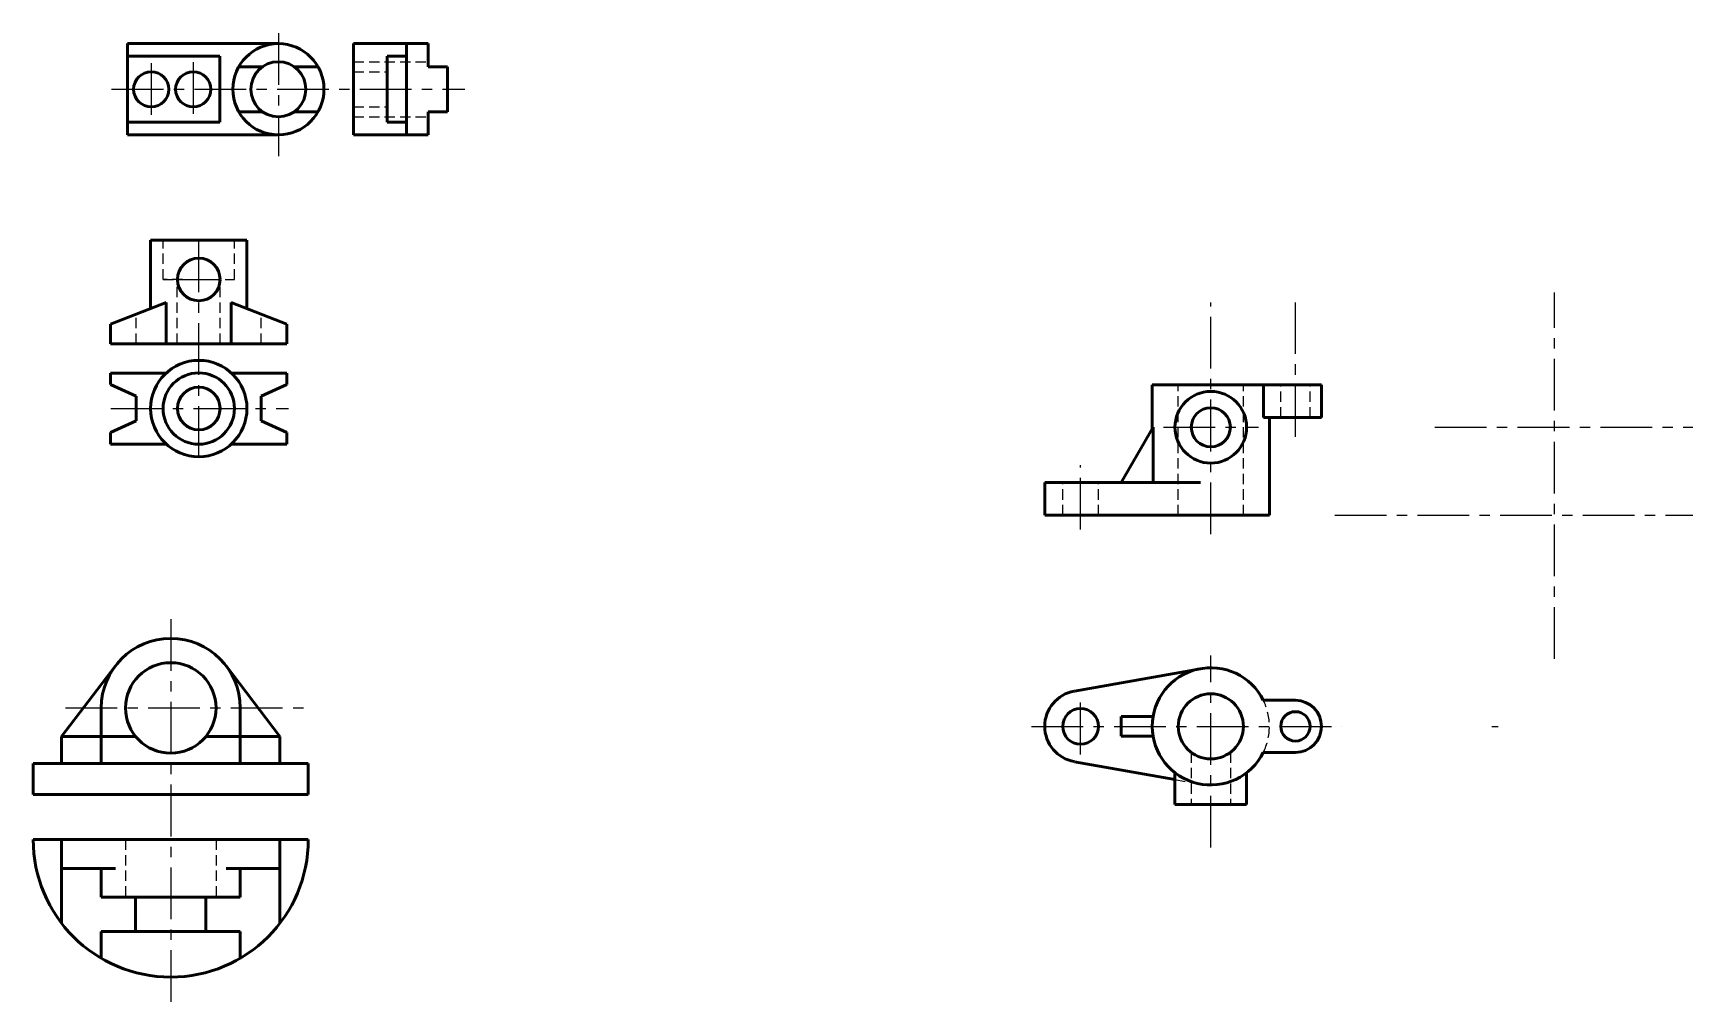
# Model space of a CAD drawing. Header units: millimetres. Extents: x 893 to 1913, y 371 to 967.
import ezdxf

# ---------------------------------------------------------------- set-up
doc = ezdxf.new("R2010")
doc.units = ezdxf.units.MM
doc.linetypes.add('CENTER', pattern=[50.8, 31.75, -6.35, 6.35, -6.35])
doc.linetypes.add('HIDDEN', pattern=[9.525, 6.35, -3.175])
doc.layers.add('中心线', color=1, linetype='CENTER')
doc.layers.add('虚线', color=5, linetype='HIDDEN')
doc.layers.add('粗实线', color=7, linetype='Continuous', lineweight=50)

msp = doc.modelspace()

# ---------------------------------------------------------------- linework, layer by layer
at = {"layer": '中心线'}
for p, q in [((1044, 966.8), (1044, 891.2)), ((965.9, 948.4), (965.9, 916.7)), ((991.7, 949), (991.7, 917)), ((941.6, 932.4), (1158.5, 932.4)), ((995.1, 706.1), (995.1, 844.2)), ((985.2, 815.6), (1005.7, 815.6)), ((1828, 582.6), (1828, 807.5)), ((1616.8, 659.2), (1616.8, 801.4)), ((1668.8, 719), (1668.8, 801.4)), ((941, 736.3), (1050.3, 736.3)), ((1587.7, 724.8), (1646.1, 724.8)), ((1754.5, 724.8), (1912.9, 724.8)), ((1536.8, 662), (1536.8, 701.5)), ((1693, 670.8), (1912.9, 670.8)), ((977.9, 606.9), (977.9, 371.3)), ((1616.8, 466.7), (1616.8, 584.7)), ((913.3, 552.4), (1063.2, 552.4)), ((1536.8, 523.9), (1536.8, 558.9)), ((1506.7, 541.1), (1697.3, 541.1)), ((1789.4, 541.1), (1793.4, 541.1))]:
    msp.add_line(p, q, dxfattribs=at)
at = {"layer": '粗实线'}
for p, q in [((951.4, 960.4), (951.4, 904.4)), ((1044, 960.4), (951.4, 960.4)), ((1090.2, 960.4), (1136, 960.4)), ((1090.2, 960.4), (1090.2, 904.4)), ((1122.8, 960.4), (1122.8, 904.4)), ((1136, 960.4), (1136, 946.2)), ((951.4, 952.7), (1008, 952.7)), ((1008, 952.7), (1008, 912.1)), ((1110.8, 952.7), (1122.8, 952.7)), ((1110.8, 952.7), (1110.8, 912.1)), ((1019.7, 946.2), (1034.3, 946.2)), ((1053.8, 946.2), (1068.4, 946.2)), ((1136, 946.2), (1148, 946.2)), ((1148, 946.2), (1148, 918.6)), ((1019.7, 918.6), (1034.3, 918.6)), ((1053.8, 918.6), (1068.4, 918.6)), ((1136, 918.6), (1136, 904.4)), ((1136, 918.6), (1148, 918.6)), ((951.4, 912.1), (1008, 912.1)), ((1110.8, 912.1), (1122.8, 912.1)), ((1044, 904.4), (951.4, 904.4)), ((1090.2, 904.4), (1136, 904.4)), ((965.5, 797.7), (965.5, 839.7)), ((965.5, 839.7), (1024.6, 839.7)), ((1024.6, 797.7), (1024.6, 839.7)), ((940.9, 788.1), (975.1, 801.5)), ((975.1, 776.1), (975.1, 801.5)), ((1049.2, 788.1), (1015, 801.5)), ((1015, 776.1), (1015, 801.5)), ((940.9, 776.1), (940.9, 788.1)), ((1049.2, 776.1), (1049.2, 788.1)), ((1049.2, 776.1), (1049.2, 788.1)), ((940.9, 776.1), (1049.2, 776.1)), ((940.9, 758.1), (940.9, 751.1)), ((975.1, 758.1), (940.9, 758.1)), ((1015, 758.1), (1049.2, 758.1)), ((1049.2, 758.1), (1049.2, 751.1)), ((940.9, 751.1), (956.6, 743.8)), ((1049.2, 751.1), (1033.5, 743.8)), ((1580.8, 724), (1580.8, 750.8)), ((1580.8, 750.8), (1652.8, 750.8)), ((1649.1, 750.8), (1684.8, 750.8)), ((1649.1, 730.8), (1649.1, 750.8)), ((1684.8, 730.8), (1684.8, 750.8)), ((956.6, 743.8), (956.6, 728.8)), ((1033.5, 743.8), (1033.5, 728.8)), ((940.9, 721.5), (956.6, 728.8)), ((1049.2, 721.5), (1033.5, 728.8)), ((1561.8, 690.8), (1581.3, 724.8)), ((1581.3, 690.8), (1581.3, 724.8)), ((1649.1, 730.8), (1684.8, 730.8)), ((1652.8, 670.8), (1652.8, 730.8)), ((940.9, 714.5), (940.9, 721.5)), ((975.1, 714.5), (940.9, 714.5)), ((1015, 714.5), (1049.2, 714.5)), ((1049.2, 714.5), (1049.2, 721.5)), ((1514.8, 670.8), (1514.8, 690.8)), ((1610.5, 690.8), (1514.8, 690.8)), ((1514.8, 670.8), (1652.8, 670.8)), ((910.8, 534.9), (943.9, 578.3)), ((1045, 534.9), (1011.9, 578.3)), ((1533, 562.7), (1610.5, 576.5)), ((935.2, 552.4), (935.2, 518.2)), ((1020.6, 552.4), (1020.6, 518.2)), ((1668.8, 557.1), (1649.1, 557.1)), ((1561.8, 547.1), (1581.3, 547.1)), ((1561.8, 535.1), (1561.8, 547.1)), ((910.8, 518.2), (910.8, 534.9)), ((910.8, 534.9), (956.3, 534.9)), ((1045, 534.9), (999.5, 534.9)), ((1045, 518.2), (1045, 534.9)), ((1561.8, 535.1), (1581.3, 535.1)), ((1668.8, 525.1), (1649.1, 525.1)), ((893.4, 499.3), (893.4, 518.2)), ((1062.4, 518.2), (893.4, 518.2)), ((1062.4, 499.3), (1062.4, 518.2)), ((1533, 519.4), (1594.8, 508.4)), ((1594.8, 512.6), (1594.8, 493.1)), ((1638.8, 512.6), (1638.8, 493.1)), ((893.4, 499.3), (1062.4, 499.3)), ((1594.8, 493.1), (1638.8, 493.1)), ((893.4, 471.6), (1062.4, 471.6)), ((910.8, 420.3), (910.8, 471.6)), ((1045, 471.6), (1045, 420.3)), ((910.8, 453.7), (943.9, 453.7)), ((935.2, 453.7), (935.2, 436.1)), ((1011.9, 453.7), (1045, 453.7)), ((1020.6, 453.7), (1020.6, 436.1)), ((935.2, 436.1), (1020.6, 436.1)), ((956.3, 436.1), (956.3, 415.1)), ((999.5, 436.1), (999.5, 415.1)), ((935.2, 415.1), (1020.6, 415.1)), ((935.2, 415.1), (935.2, 398.7)), ((1020.6, 415.1), (1020.6, 398.7))]:
    msp.add_line(p, q, dxfattribs=at)
for centre, radius in [((1044, 932.4), 28), ((1044, 932.4), 16.9), ((965.9, 932.4), 10.8), ((991.7, 932.4), 10.8), ((995.1, 815.6), 13.1), ((995.1, 736.3), 29.6), ((995.1, 736.3), 21.9), ((995.1, 736.3), 13.1), ((1616.8, 724.8), 22), ((1616.8, 724.8), 12), ((977.9, 552.4), 27.8), ((1616.8, 541.1), 20), ((1536.8, 541.1), 11), ((1668.8, 541.1), 9)]:
    msp.add_circle(centre, radius, dxfattribs=at)
for centre, radius, start, end in [((977.9, 552.4), 42.7, 0, 180), ((1616.8, 541.1), 36, 26.3878, 333.6122), ((1536.8, 541.1), 22, 100.0787, 259.9213), ((1668.8, 541.1), 16, 270, 90), ((977.9, 471.6), 84.5, 180, 0)]:
    msp.add_arc(centre, radius, start, end, dxfattribs=at)
at = {"layer": '虚线'}
for p, q in [((1090.2, 949.3), (1136, 949.3)), ((1090.2, 943.2), (1110.8, 943.2)), ((1090.2, 921.6), (1110.8, 921.6)), ((1090.2, 915.5), (1136, 915.5)), ((973.2, 815.6), (973.2, 839.7)), ((1017, 815.6), (1017, 839.7)), ((973.2, 815.6), (1017, 815.6)), ((985.2, 815.6), (973.2, 815.6)), ((981.9, 776.1), (981.9, 815.6)), ((1008.2, 776.1), (1008.2, 815.6)), ((956.6, 776.1), (956.6, 794.2)), ((1033.5, 776.1), (1033.5, 794.2)), ((1596.8, 670.8), (1596.8, 750.8)), ((1636.8, 670.8), (1636.8, 750.8)), ((1659.8, 730.8), (1659.8, 750.8)), ((1677.8, 730.8), (1677.8, 750.8)), ((1525.8, 670.8), (1525.8, 690.8)), ((1547.8, 670.8), (1547.8, 690.8)), ((1604.8, 525.1), (1604.8, 493.1)), ((1628.8, 525.1), (1628.8, 493.1)), ((1594.8, 508.4), (1610.5, 505.6)), ((950.1, 471.6), (950.1, 436.1)), ((1005.7, 471.6), (1005.7, 436.1))]:
    msp.add_line(p, q, dxfattribs=at)
msp.add_arc((1616.8, 541.1), 36, 333.6122, 26.3878, dxfattribs=at)

doc.saveas('drawing.dxf')
